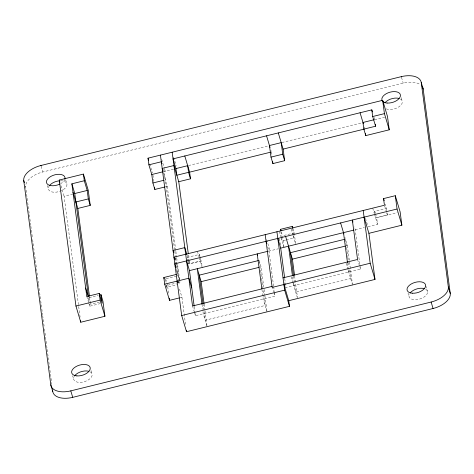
<?xml version="1.0" encoding="UTF-8"?>
<svg xmlns="http://www.w3.org/2000/svg" width="474" height="474" viewBox="0 0 474 474"><rect width="100%" height="100%" fill="white"/><g stroke="black" fill="none" stroke-linecap="round" stroke-linejoin="round"><path stroke-width="0.36" stroke-dasharray="2.37 1.78" d="M30.757 225.393L25.679 187.088A19.191 10.535 -16.6 0 1 42.867 171.967L403.208 83.128A19.191 10.535 -16.6 0 1 420.468 84.751M80.094 317.106L64.079 196.236L72.605 194.133M163.186 171.801L173.543 169.248M188.486 165.562L268.231 145.903M281.882 142.538L362.343 122.701M374.555 119.685L384.61 117.208M165.189 186.904L167.257 186.395L164.087 175.765M200.016 256.357L199.436 254.419L187.698 257.311L188.142 260.641M374.981 213.199L374.715 211.203L386.452 208.305L385.214 204.146M283.926 246.658L282.486 235.791L294.224 232.9L293.062 229.013M187.135 259.112L188.581 263.965L200.318 261.073L200.058 259.077M285.544 240.057L282.089 240.911L281.805 238.736M286.231 239.891L293.827 238.019L293.542 235.845M387.068 212.968L387.335 214.965L375.598 217.856L375.331 215.86M188.859 261.192L189.63 263.781L201.367 260.89L200.212 257.003M368.02 226.673L377.529 224.326L376.646 217.673L397.277 212.589M268.586 251.19L278.297 248.797M355.139 229.849L364.441 227.556M89.047 301.28L88.579 297.761L98.242 295.379M166.06 282.297L165.598 278.771L176.636 276.052M99.481 302.021L90.51 304.237L89.93 302.293M168.572 293.157L167.523 285.247L177.874 282.694M178.568 282.522L179.948 282.184L177.602 264.486M88.662 302.744L89.699 306.216L100.05 303.662M166.096 285.147L166.712 287.226L177.756 284.501M345.931 245.941L347.359 245.591L345.428 239.115L347.75 256.647M179.877 297.802L181.945 297.287L179.012 287.44M284.477 282.711L285.929 287.57L360.459 269.191L355.233 229.748L354.41 226.975M194.399 312.23L195.436 315.696L274.938 296.096L274.452 292.458M401.519 77.463L403.208 83.128M401.2 97.632L402.361 101.519M425.812 285.858L427.548 291.682M374.081 117.493L374.697 119.578M364.31 127.002L364.702 128.294M384.645 205.947L386.506 212.192M386.713 212.885L387.335 214.965M408.001 293.027L408.967 296.262M374.715 211.203L375.295 213.146M375.485 213.792L376.646 217.673M372.706 208.151L374.359 213.697M374.567 214.39L377.529 224.326M365.501 218.23L367.812 225.968M357.568 259.485L360.459 269.191M344.847 237.172L345.232 238.469M346.032 263.07L352.579 285.028M270.802 150.057L271.193 151.348M291.143 229.001L293.003 235.246M293.205 235.939L295.758 244.489M281.325 231.91L282.486 235.791M279.198 231.205L280.851 236.751M281.058 237.444L284.021 247.387M291.066 276.62L292.926 282.865M293.133 283.559L297.613 298.584M279.026 238.795L281.331 246.533M266.655 239.583L270.014 250.835M267.727 246.859L268.965 251.019L273.587 285.917M272.04 286.385L273.694 291.937M273.901 292.63L274.938 296.096M259.159 260.386L261.085 266.856L263.977 288.672M267.058 311.933L263.2 298.987L262.91 296.807M173.638 157.137L176.156 165.58M197.427 251.362L199.08 256.908M199.287 257.607L202.25 267.543L201.367 260.89M161.693 159.329L164.419 168.477M164.626 169.177L165.254 171.292M163.589 169.39L164.211 171.469L174.705 250.716M163.435 172.577L165.088 178.129M187.082 255.231L188.664 260.546M206.925 326.065L203.257 313.77L202.777 310.132M192.539 305.991L194.192 311.536M149.689 163.797L152.415 172.945M175.344 258.123L177.892 266.678M175.398 262.004L178.775 273.332M176.488 269.351L179.658 279.986M176.571 270.855L179.563 280.886M178.106 280.697L179.136 284.163L178.668 280.644M165.598 278.771L166.753 282.658M166.943 283.304L167.523 285.247M65.613 179.676L66.964 184.208M60.933 185.684L64.079 196.236M88.579 297.761L89.734 301.648M86.801 296.505L88.46 302.051M47.412 185.553L48.378 188.788M41.179 166.303L42.867 171.967M90.996 370.49L92.152 374.371M25.436 186.276L25.679 187.088M72.605 375.716L73.571 378.957M386.452 208.305L386.719 210.302M347.359 245.591L352.389 283.571M347.845 257.376L348.426 261.761M348.52 262.489L349.101 266.874M349.492 269.795L350.653 278.558L295.681 292.108L294.52 283.345M347.561 263.319L348.337 269.161M348.431 269.896L348.722 272.088M294.224 232.9L295.663 243.766M292.582 228.598L293.442 235.122M294.609 275.939L297.417 297.121M293.554 276.04L294.425 282.617M292.588 276.875L293.169 281.254M293.27 281.989L293.75 285.638M271.383 151.994L271.768 154.891M280.845 231.496L281.704 238.013M284.767 278.801L285.929 287.57M273.682 286.646L274.357 291.735M264.071 289.395L264.842 295.213M264.936 295.942L266.963 311.205M259.349 261.838L265.126 305.463L205.189 320.24L203.068 304.243M261.944 289.537L262.815 296.084M199.436 254.419L199.702 256.41M204.134 304.172L204.904 309.99M204.999 310.719L207.019 325.988M202.007 304.314L202.682 309.404M188.462 254.988L189.049 259.385M189.144 260.119L189.63 263.781M188.231 261.304L188.581 263.965M194.275 306.927L195.045 312.775M195.146 313.504L195.436 315.696M167.257 186.395L175.765 250.622M175.86 251.35L176.636 257.186M176.731 257.921L177.217 261.571M181.945 297.287L185.636 325.123M174.805 251.445L175.576 257.287M175.67 258.016L176.227 262.199M176.316 262.869L178.579 279.938M152.93 175.072L153.979 182.982M166.433 285.111L166.712 287.226M89.539 296.92L90.315 302.773M89.42 304.101L89.699 306.216M30.846 226.104L32.445 238.161M32.635 239.583L34.14 250.93M34.324 252.352L38.459 283.565M38.554 284.276L42.595 314.777M42.69 315.488L44.283 327.546M44.473 328.962L51.802 384.296M425.652 289.17A9.598 5.267 -16.6 0 1 419.887 298.981A9.598 5.267 -16.6 0 1 409.364 294.164M90.256 371.865A9.598 5.267 -16.6 0 1 89.71 378.957A9.598 5.267 -16.6 0 1 77.807 382.245A9.598 5.267 -16.6 0 1 74.288 376.279M400.465 99.007A9.598 5.267 -16.6 0 1 399.108 106.715A9.598 5.267 -16.6 0 1 386.292 108.907M60.441 180.76A9.598 5.267 -16.6 0 1 66.473 186.501A9.598 5.267 -16.6 0 1 54.314 192.243A9.598 5.267 -16.6 0 1 49.095 186.116M64.867 179.273A9.598 5.267 -16.6 0 1 60.631 183.657"/><path stroke-width="0.71" d="M40.936 165.497L401.277 76.652A19.191 10.535 -16.6 0 1 421.256 82.606L423.187 89.082L450.253 293.388A19.191 10.535 -16.6 0 1 433.064 308.503L72.723 397.348A19.191 10.535 -16.6 0 1 52.744 391.394L50.813 384.918L23.747 180.612A19.191 10.535 -16.6 0 1 40.936 165.497L41.06 165.9M99.623 295.041L100.998 294.698L102.929 301.174L104.932 316.276L80.77 322.237L75.947 306.056L59.256 180.055L83.418 174.094L88.241 190.275L90.244 205.384L77.819 208.447L89.444 296.191M164.496 187.076L154.838 189.458L152.906 182.988L151.787 174.533L148.895 164.828L148.012 158.174L382.66 100.316L387.483 116.497L389.249 129.811L365.774 135.6L363.842 129.124L362.96 122.47L374.01 119.744M100.998 294.698L102.117 303.153L99.226 293.442L86.801 296.505L71.876 183.817L84.295 180.754L83.418 174.094M148.895 164.828L161.314 161.764L161.936 163.844M372.428 111.947L371.806 109.867L173.051 158.867L175.949 168.578L176.826 175.232L188.563 172.34L187.686 165.687L175.949 168.578M363.842 129.124L375.58 126.232L372.688 116.521L384.426 113.63L382.66 100.316M88.383 296.297L74.768 193.522L87.192 190.459L84.295 180.754M151.787 174.533L162.831 171.813M188.273 253.525L178.757 181.708L190.495 178.811L189.612 172.157L270.666 152.172M284.655 160.692L282.729 154.222L281.195 142.633L269.457 145.524L270.992 157.113L272.917 163.589L284.655 160.692L283.12 149.103L364.174 129.118M75.887 201.977L88.312 198.914L87.192 190.459M152.906 182.988L163.951 180.262M270.992 157.113L282.729 154.222M174.568 259.231L173.952 257.151L384.444 205.254L383.561 198.6L395.298 195.703L400.121 211.884L401.881 225.197L368.902 233.327L375.005 279.423L288.737 300.694L289.484 306.328L186.507 331.717L181.684 315.536L160.431 155.111M280.744 230.767L280.555 229.321L292.292 226.424L292.873 228.367M395.298 195.703L397.058 209.016L174.829 263.805L175.658 266.578M194.174 306.198L189.464 270.618L267.585 251.362M284.667 278.072L280.703 248.127L353.853 230.091M179.19 297.968L169.526 300.35L164.703 284.169L163.82 277.515L176.245 274.452M258.443 260.564L199.216 275.163L202.973 303.52M344.711 239.293L290.455 252.672L293.453 275.311M75.947 306.056L100.109 300.095L99.226 293.442M164.703 284.169L188.859 278.214L191.757 287.925M204.039 303.449L201.148 281.639L258.946 267.383M294.514 275.21L292.387 259.142L345.214 246.119M283.031 277.859L357.568 259.485L352.342 220.043L352.958 222.122M272.04 286.385L192.539 305.991L172.169 152.213M363.197 210.492L370.182 263.242L272.177 287.41L265.191 234.654M181.684 315.536L284.661 290.147L276.929 231.762M50.813 384.918A19.191 10.535 -16.6 0 0 70.792 390.872L431.133 302.033A19.191 10.535 -16.6 0 0 448.321 286.912L421.256 82.606M401.277 76.652L401.395 77.061M448.321 286.912L450.253 293.388M384.426 113.63L389.249 129.811M431.133 302.033L433.064 308.503M397.058 209.016L401.881 225.197M360.068 112.759L363.351 123.761M383.561 198.6L384.177 200.68M364.079 217.145L368.902 233.327M370.182 263.242L375.005 279.423M340.605 222.934L343.881 233.937M278.297 132.921L283.12 149.103M266.56 135.813L270.032 147.467M285.632 236.49L292.387 259.142M280.555 229.321L280.94 230.613M277.805 238.416L280.703 248.127M283.914 284.513L288.737 300.694M284.661 290.147L289.484 306.328M266.068 241.313L266.69 243.393M257.613 255.208L257.228 253.916L261.849 288.808M184.789 155.976L189.612 172.157M188.563 172.34L190.495 178.811M178.757 181.708L173.934 165.527L162.197 168.418L162.819 170.498M201.148 281.639L197.291 268.693L202.007 304.314M162.434 170.213L162.849 171.6M186.874 254.538L184.807 247.6L173.069 250.497L173.691 252.577M186.566 260.913L189.464 270.618M148.012 158.174L148.64 160.283M175.125 266.003L175.534 267.389M177.122 281.106L177.543 282.516M163.82 277.515L164.235 278.902M88.312 198.914L90.244 205.384M71.876 183.817L74.768 193.522M72.996 192.266L77.819 208.447M100.109 300.095L104.932 316.276M59.256 180.055L59.884 182.164M85.681 288.056L88.164 296.374M23.747 180.612L23.99 181.423M24.115 181.826L24.352 182.638M70.792 390.872L72.723 397.348M375.319 124.235L375.58 126.232M371.806 109.867L372.688 116.521M365.507 133.603L365.774 135.6M343.496 232.645L347.466 262.59M292.292 226.424L292.482 227.876M288.53 246.196L292.399 275.412M272.633 161.415L272.917 163.589M186.312 330.254L186.507 331.717M154.548 187.301L154.838 189.458M169.242 298.193L169.526 300.35M80.58 320.768L80.77 322.237M52.555 389.972L52.744 391.394M422.085 86.357A19.191 10.535 -16.6 0 1 423.187 89.082M410.099 293.009A9.598 5.267 -16.6 0 1 424.337 288.625M74.702 375.698A9.598 5.267 -16.6 0 1 88.94 371.32M384.906 102.84A9.598 5.267 -16.6 0 1 399.144 98.462M49.509 185.535A9.598 5.267 -16.6 0 1 59.558 180.801M59.813 184.084A9.598 5.267 -16.6 0 1 46.748 183.272A9.598 5.267 -16.6 0 1 55.008 174.77A9.598 5.267 -16.6 0 1 65.003 178.734M412.285 293.21A9.598 5.267 -16.6 0 0 425.622 285.212A9.598 5.267 -16.6 0 0 411.077 284.086A9.598 5.267 -16.6 0 0 412.285 293.21M76.889 375.9A9.598 5.267 -16.6 0 0 90.226 367.901A9.598 5.267 -16.6 0 0 75.68 366.775A9.598 5.267 -16.6 0 0 76.889 375.9M387.098 103.042A9.598 5.267 -16.6 0 0 400.429 95.043A9.598 5.267 -16.6 0 0 385.889 93.917A9.598 5.267 -16.6 0 0 387.098 103.042"/></g></svg>
